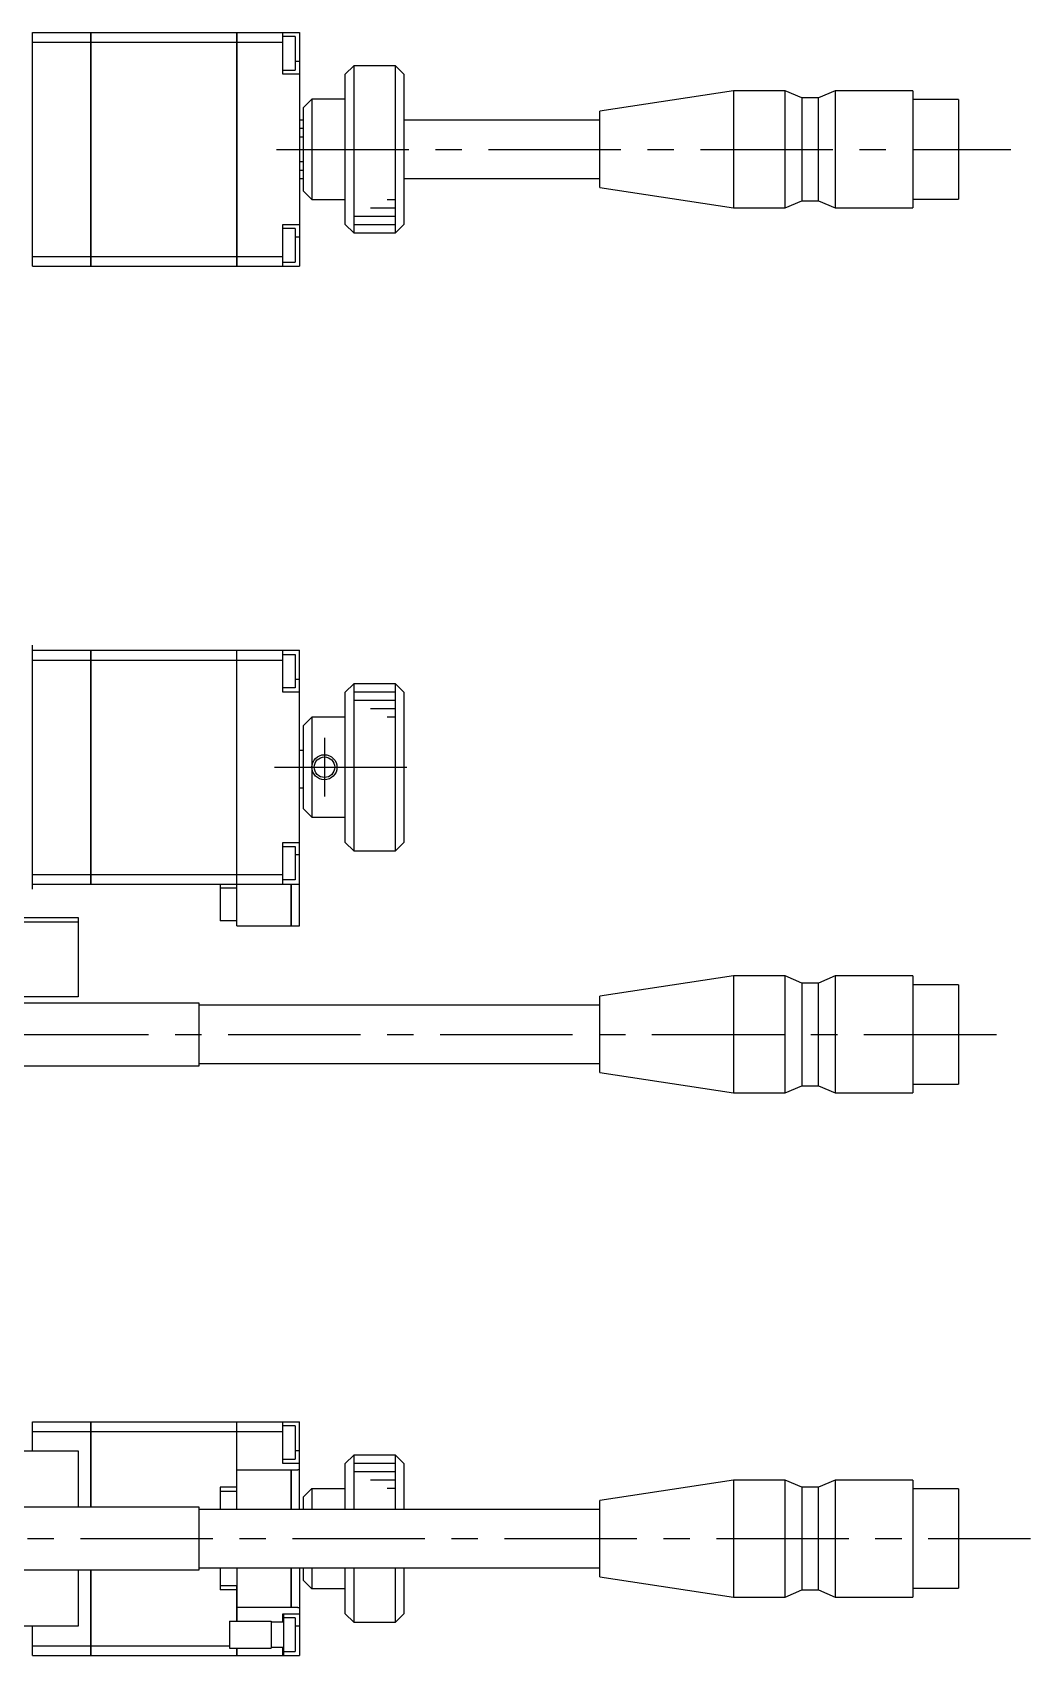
# Model space of a CAD drawing. Extents: x -1 to 721, y -8 to 204.
# Drawn here: x 234.5 to 354.1, y 10 to 204.4 of the extents above; entities that cross this region are included whole.
import ezdxf

# ---------------------------------------------------------------- set-up
doc = ezdxf.new("R2010")
doc.units = 0
doc.header["$LTSCALE"] = 0.5
doc.linetypes.add('CENTER', pattern=[50.8, 31.75, -6.35, 6.35, -6.35])
for name, color, linetype in [('MSM_CENTER', 1, 'CENTER'), ('MSM_CONTINUOUS', 7, 'CONTINUOUS'), ('MSM_NARROW', 5, 'CONTINUOUS')]:
    doc.layers.add(name, color=color, linetype=linetype)

msp = doc.modelspace()

# ---------------------------------------------------------------- linework, layer by layer
at = {"layer": 'MSM_CENTER'}
for p, q in [((263.71, 190.39), (351.71, 190.39)), ((269.46, 119.89), (269.46, 112.89)), ((263.46, 116.39), (281.46, 116.39)), ((207.11, 84.39), (352.71, 84.39)), ((214.82, 24), (354.08, 24))]:
    msp.add_line(p, q, dxfattribs=at)
at = {"layer": 'MSM_CONTINUOUS'}
for p, q in [((234.46, 204.39), (241.45, 204.39)), ((234.46, 176.39), (234.46, 204.39)), ((241.45, 176.39), (241.45, 204.39)), ((241.46, 204.38), (241.45, 204.38)), ((241.46, 204.39), (241.46, 176.39)), ((241.46, 204.39), (258.95, 204.39)), ((258.95, 176.39), (258.95, 204.39)), ((258.96, 204.38), (258.95, 204.38)), ((258.96, 204.39), (266.46, 204.39)), ((258.96, 204.39), (258.96, 176.39)), ((264.46, 199.39), (264.46, 204.39)), ((266.46, 204.39), (266.46, 176.39)), ((234.46, 203.23), (241.45, 203.23)), ((241.46, 203.23), (241.45, 203.23)), ((241.46, 203.23), (258.95, 203.23)), ((258.96, 203.23), (258.95, 203.23)), ((258.96, 203.23), (264.46, 203.23)), ((265.96, 203.89), (264.46, 203.89)), ((265.96, 203.89), (265.96, 199.89)), ((266.46, 200.89), (265.96, 200.89)), ((272.96, 200.39), (271.96, 199.39)), ((272.96, 200.39), (272.96, 180.39)), ((277.96, 200.39), (272.96, 200.39)), ((277.96, 180.39), (277.96, 200.39)), ((278.96, 199.39), (277.96, 200.39)), ((264.46, 199.89), (265.96, 199.89)), ((266.46, 199.39), (264.46, 199.39)), ((271.96, 181.39), (271.96, 199.39)), ((278.96, 199.39), (278.96, 181.39)), ((266.96, 195.39), (267.96, 196.39)), ((267.96, 196.39), (267.96, 184.39)), ((271.96, 196.39), (267.96, 196.39)), ((318.46, 197.39), (302.46, 194.96)), ((318.46, 197.39), (318.46, 183.39)), ((324.66, 197.39), (318.46, 197.39)), ((324.66, 183.39), (324.66, 197.39)), ((326.66, 196.54), (324.66, 197.39)), ((328.66, 196.54), (326.66, 196.54)), ((326.66, 196.54), (326.66, 184.24)), ((330.66, 197.39), (328.66, 196.54)), ((328.66, 184.24), (328.66, 196.54)), ((330.66, 197.39), (330.66, 183.39)), ((339.96, 197.39), (330.66, 197.39)), ((339.96, 197.39), (339.96, 183.39)), ((345.46, 196.34), (339.96, 196.34)), ((345.46, 196.34), (345.46, 184.44)), ((266.96, 185.39), (266.96, 195.39)), ((302.46, 185.82), (302.46, 194.96)), ((266.96, 193.89), (266.46, 193.89)), ((266.96, 192.89), (266.46, 192.89)), ((302.46, 193.89), (278.96, 193.89)), ((266.46, 191.89), (266.96, 191.89)), ((266.96, 188.89), (266.46, 188.89)), ((266.46, 187.89), (266.96, 187.89)), ((266.46, 186.89), (266.96, 186.89)), ((278.96, 186.89), (302.46, 186.89)), ((267.96, 184.39), (266.96, 185.39)), ((302.46, 185.82), (318.46, 183.39)), ((267.96, 184.39), (271.96, 184.39)), ((318.46, 183.39), (324.66, 183.39)), ((324.66, 183.39), (326.66, 184.24)), ((326.66, 184.24), (328.66, 184.24)), ((328.66, 184.24), (330.66, 183.39)), ((330.66, 183.39), (339.96, 183.39)), ((339.96, 184.44), (345.46, 184.44)), ((264.46, 181.39), (266.46, 181.39)), ((264.46, 176.39), (264.46, 181.39)), ((265.96, 180.89), (264.46, 180.89)), ((265.96, 180.89), (265.96, 176.89)), ((271.96, 181.39), (272.96, 180.39)), ((277.96, 180.39), (278.96, 181.39)), ((266.46, 179.89), (265.96, 179.89)), ((272.96, 180.39), (277.96, 180.39)), ((234.46, 177.54), (241.45, 177.54)), ((241.46, 177.55), (241.45, 177.55)), ((241.46, 177.54), (258.95, 177.54)), ((258.96, 177.55), (258.95, 177.55)), ((258.96, 177.54), (264.46, 177.54)), ((234.46, 176.39), (241.45, 176.39)), ((241.46, 176.4), (241.45, 176.4)), ((241.46, 176.39), (258.95, 176.39)), ((258.96, 176.4), (258.95, 176.4)), ((258.96, 176.39), (266.46, 176.39)), ((264.46, 176.89), (265.96, 176.89)), ((234.46, 101.77), (234.46, 131.01)), ((234.46, 130.39), (241.45, 130.39)), ((241.45, 102.39), (241.45, 130.39)), ((241.46, 130.38), (241.45, 130.38)), ((241.46, 130.39), (258.95, 130.39)), ((241.46, 130.39), (241.46, 102.39)), ((258.95, 98.39), (258.95, 130.39)), ((258.96, 130.38), (258.95, 130.38)), ((258.96, 97.39), (258.96, 130.39)), ((258.96, 130.39), (266.46, 130.39)), ((264.46, 125.39), (264.46, 130.39)), ((266.46, 97.39), (266.46, 130.39)), ((234.46, 129.23), (241.45, 129.23)), ((241.46, 129.23), (241.45, 129.23)), ((241.46, 129.23), (258.95, 129.23)), ((258.96, 129.23), (258.95, 129.23)), ((258.96, 129.23), (264.46, 129.23)), ((264.46, 129.89), (265.96, 129.89)), ((265.96, 129.89), (265.96, 125.89)), ((266.46, 126.89), (265.96, 126.89)), ((272.96, 126.39), (271.96, 125.39)), ((277.96, 126.39), (272.96, 126.39)), ((272.96, 126.39), (272.96, 106.39)), ((278.96, 125.39), (277.96, 126.39)), ((277.96, 106.39), (277.96, 126.39)), ((265.96, 125.89), (264.46, 125.89)), ((266.46, 125.39), (264.46, 125.39)), ((271.96, 107.39), (271.96, 125.39)), ((278.96, 125.39), (278.96, 107.39)), ((266.96, 121.39), (267.96, 122.39)), ((266.96, 111.39), (266.96, 121.39)), ((267.96, 122.39), (267.96, 110.39)), ((271.96, 122.39), (267.96, 122.39)), ((266.96, 118.39), (266.46, 118.39)), ((266.96, 113.89), (266.46, 113.89)), ((267.96, 110.39), (266.96, 111.39)), ((267.96, 110.39), (271.96, 110.39)), ((264.46, 107.39), (266.46, 107.39)), ((264.46, 102.39), (264.46, 107.39)), ((271.96, 107.39), (272.96, 106.39)), ((277.96, 106.39), (278.96, 107.39)), ((264.46, 106.89), (265.96, 106.89)), ((265.96, 106.89), (265.96, 102.89)), ((266.46, 105.89), (265.96, 105.89)), ((272.96, 106.39), (277.96, 106.39)), ((234.46, 103.54), (241.45, 103.54)), ((241.46, 103.55), (241.45, 103.55)), ((241.46, 103.54), (258.95, 103.54)), ((258.96, 103.55), (258.95, 103.55)), ((258.96, 103.54), (264.46, 103.54)), ((234.46, 102.39), (241.45, 102.39)), ((241.46, 102.4), (241.45, 102.4)), ((241.46, 102.39), (258.95, 102.39)), ((256.96, 102.39), (256.96, 97.99)), ((258.95, 101.89), (256.96, 101.89)), ((258.96, 102.4), (258.95, 102.4)), ((258.95, 102.09), (258.96, 102.09)), ((258.96, 102.39), (266.46, 102.39)), ((265.96, 102.89), (264.46, 102.89)), ((265.45, 97.39), (265.45, 102.39)), ((265.46, 102.39), (265.46, 97.39)), ((258.95, 100.99), (258.96, 100.99)), ((212.96, 97.89), (239.96, 97.89)), ((219.96, 98.39), (239.96, 98.39)), ((239.96, 98.39), (239.96, 88.89)), ((258.96, 97.99), (256.96, 97.99)), ((258.96, 98.39), (258.95, 98.39)), ((258.96, 97.39), (265.45, 97.39)), ((265.46, 97.4), (265.45, 97.4)), ((265.46, 97.39), (266.46, 97.39)), ((318.46, 91.39), (302.46, 88.96)), ((324.66, 91.39), (318.46, 91.39)), ((318.46, 91.39), (318.46, 77.39)), ((326.66, 90.54), (324.66, 91.39)), ((324.66, 77.39), (324.66, 91.39)), ((330.66, 91.39), (328.66, 90.54)), ((339.96, 91.39), (330.66, 91.39)), ((330.66, 91.39), (330.66, 77.39)), ((339.96, 91.39), (339.96, 77.39)), ((328.66, 90.54), (326.66, 90.54)), ((326.66, 90.54), (326.66, 78.24)), ((328.66, 78.24), (328.66, 90.54)), ((345.46, 90.34), (339.96, 90.34)), ((345.46, 90.34), (345.46, 78.44)), ((239.96, 88.89), (212.96, 88.89)), ((254.46, 88.14), (232.96, 88.14)), ((254.46, 80.64), (254.46, 88.14)), ((302.46, 87.89), (254.46, 87.89)), ((302.46, 79.82), (302.46, 88.96)), ((232.96, 80.64), (254.46, 80.64)), ((254.46, 80.89), (302.46, 80.89)), ((302.46, 79.82), (318.46, 77.39)), ((324.66, 77.39), (326.66, 78.24)), ((326.66, 78.24), (328.66, 78.24)), ((328.66, 78.24), (330.66, 77.39)), ((339.96, 78.44), (345.46, 78.44)), ((318.46, 77.39), (324.66, 77.39)), ((330.66, 77.39), (339.96, 77.39)), ((234.46, 38), (241.45, 38)), ((234.46, 34.5), (234.46, 38)), ((241.45, 27.75), (241.45, 38)), ((241.46, 37.99), (241.45, 37.99)), ((241.46, 38), (258.95, 38)), ((241.46, 38), (241.46, 27.75)), ((258.95, 29.65), (258.95, 38)), ((258.96, 37.99), (258.95, 37.99)), ((258.96, 27.5), (258.96, 38)), ((258.96, 38), (266.46, 38)), ((264.46, 33), (264.46, 38)), ((265.96, 37.5), (264.46, 37.5)), ((265.96, 37.5), (265.96, 33.5)), ((266.46, 27.5), (266.46, 38)), ((234.46, 36.85), (241.45, 36.85)), ((241.46, 36.84), (241.45, 36.84)), ((241.46, 36.85), (258.95, 36.85)), ((258.96, 36.84), (258.95, 36.84)), ((258.96, 36.85), (264.46, 36.85)), ((212.96, 34.5), (239.96, 34.5)), ((239.96, 34.5), (239.96, 27.75)), ((264.46, 33.5), (265.96, 33.5)), ((266.46, 34.5), (265.96, 34.5)), ((272.96, 34), (271.96, 33)), ((272.96, 34), (272.96, 27.5)), ((277.96, 34), (272.96, 34)), ((277.96, 27.5), (277.96, 34)), ((278.96, 33), (277.96, 34)), ((258.96, 32.25), (265.45, 32.25)), ((266.46, 33), (264.46, 33)), ((265.45, 27.5), (265.45, 32.25)), ((265.46, 32.24), (265.45, 32.24)), ((265.46, 32.25), (265.46, 27.5)), ((265.46, 32.25), (266.26, 32.25)), ((266.26, 32.23), (266.26, 32.25)), ((266.46, 32.23), (266.26, 32.23)), ((271.96, 27.5), (271.96, 33)), ((278.96, 33), (278.96, 27.5)), ((256.96, 30.15), (256.96, 27.5)), ((258.95, 30.15), (256.96, 30.15)), ((258.96, 29.65), (256.96, 29.65)), ((267.96, 30), (266.96, 29)), ((267.96, 30), (267.96, 27.5)), ((267.96, 30), (271.96, 30)), ((318.46, 31), (302.46, 28.57)), ((318.46, 31), (318.46, 17)), ((324.66, 31), (318.46, 31)), ((324.66, 17), (324.66, 31)), ((326.66, 30.15), (324.66, 31)), ((326.66, 30.15), (326.66, 17.85)), ((328.66, 30.15), (326.66, 30.15)), ((330.66, 31), (328.66, 30.15)), ((328.66, 17.85), (328.66, 30.15)), ((330.66, 31), (330.66, 17)), ((339.96, 31), (330.66, 31)), ((339.96, 31), (339.96, 17)), ((345.46, 29.95), (339.96, 29.95)), ((345.46, 29.95), (345.46, 18.05)), ((254.46, 27.75), (232.96, 27.75)), ((254.46, 20.25), (254.46, 27.75)), ((302.46, 27.5), (254.46, 27.5)), ((266.96, 27.5), (266.96, 29)), ((302.46, 19.43), (302.46, 28.57)), ((232.96, 20.25), (254.46, 20.25)), ((239.96, 20.25), (239.96, 13.5)), ((241.45, 10), (241.45, 20.25)), ((241.46, 20.25), (241.46, 10)), ((254.46, 20.5), (302.46, 20.5)), ((256.96, 20.5), (256.96, 17.85)), ((258.96, 20.5), (258.96, 14.1)), ((265.45, 15.75), (265.45, 20.5)), ((265.46, 20.5), (265.46, 15.75)), ((266.46, 20.5), (266.46, 10)), ((266.96, 19), (266.96, 20.5)), ((267.96, 20.5), (267.96, 18)), ((271.96, 15), (271.96, 20.5)), ((272.96, 20.5), (272.96, 14)), ((277.96, 14), (277.96, 20.5)), ((278.96, 20.5), (278.96, 15)), ((258.96, 18.35), (256.96, 18.35)), ((258.95, 17.85), (256.96, 17.85)), ((258.95, 14.1), (258.95, 18.35)), ((266.96, 19), (267.96, 18)), ((271.96, 18), (267.96, 18)), ((302.46, 19.43), (318.46, 17)), ((324.66, 17), (326.66, 17.85)), ((326.66, 17.85), (328.66, 17.85)), ((328.66, 17.85), (330.66, 17)), ((339.96, 18.05), (345.46, 18.05)), ((265.45, 15.75), (258.96, 15.75)), ((265.46, 15.76), (265.45, 15.76)), ((266.26, 15.75), (265.46, 15.75)), ((266.26, 15.77), (266.46, 15.77)), ((266.26, 15.75), (266.26, 15.77)), ((318.46, 17), (324.66, 17)), ((330.66, 17), (339.96, 17)), ((258.06, 14.1), (263.06, 14.1)), ((258.06, 14.1), (258.06, 10.9)), ((263.06, 14.1), (263.06, 10.9)), ((264.56, 14), (263.06, 14)), ((264.46, 15), (266.46, 15)), ((264.46, 14), (264.46, 15)), ((264.56, 15), (264.56, 10)), ((265.96, 14.5), (264.56, 14.5)), ((265.96, 14.5), (265.96, 10.5)), ((271.96, 15), (272.96, 14)), ((272.96, 14), (277.96, 14)), ((277.96, 14), (278.96, 15)), ((239.96, 13.5), (212.96, 13.5)), ((234.46, 10), (234.46, 13.5)), ((266.46, 13.5), (265.96, 13.5)), ((234.46, 11.15), (241.45, 11.15)), ((234.46, 10), (241.45, 10)), ((241.46, 11.16), (241.45, 11.16)), ((241.46, 10.01), (241.45, 10.01)), ((241.46, 11.15), (258.06, 11.15)), ((241.46, 10), (258.95, 10)), ((258.06, 10.9), (263.06, 10.9)), ((258.95, 10), (258.95, 10.9)), ((258.96, 10.01), (258.95, 10.01)), ((258.96, 10.9), (258.96, 10)), ((258.96, 10), (266.46, 10)), ((263.06, 11), (264.56, 11)), ((264.46, 10), (264.46, 11)), ((264.56, 10.5), (265.96, 10.5))]:
    msp.add_line(p, q, dxfattribs=at)
msp.add_circle((269.46, 116.39), 1.23, dxfattribs=at)
at = {"layer": 'MSM_NARROW'}
for p, q in [((274.96, 183.39), (277.96, 183.39)), ((276.96, 184.39), (277.96, 184.39)), ((272.96, 182.39), (277.96, 182.39)), ((272.96, 181.39), (277.96, 181.39)), ((277.96, 125.39), (272.96, 125.39)), ((277.96, 124.39), (272.96, 124.39)), ((277.96, 123.39), (274.96, 123.39)), ((277.96, 122.39), (276.96, 122.39)), ((277.96, 33), (272.96, 33)), ((277.96, 32), (272.96, 32)), ((277.96, 31), (274.96, 31)), ((277.96, 30), (276.96, 30))]:
    msp.add_line(p, q, dxfattribs=at)
msp.add_circle((269.46, 116.39), 1.5, dxfattribs=at)

doc.saveas('drawing.dxf')
